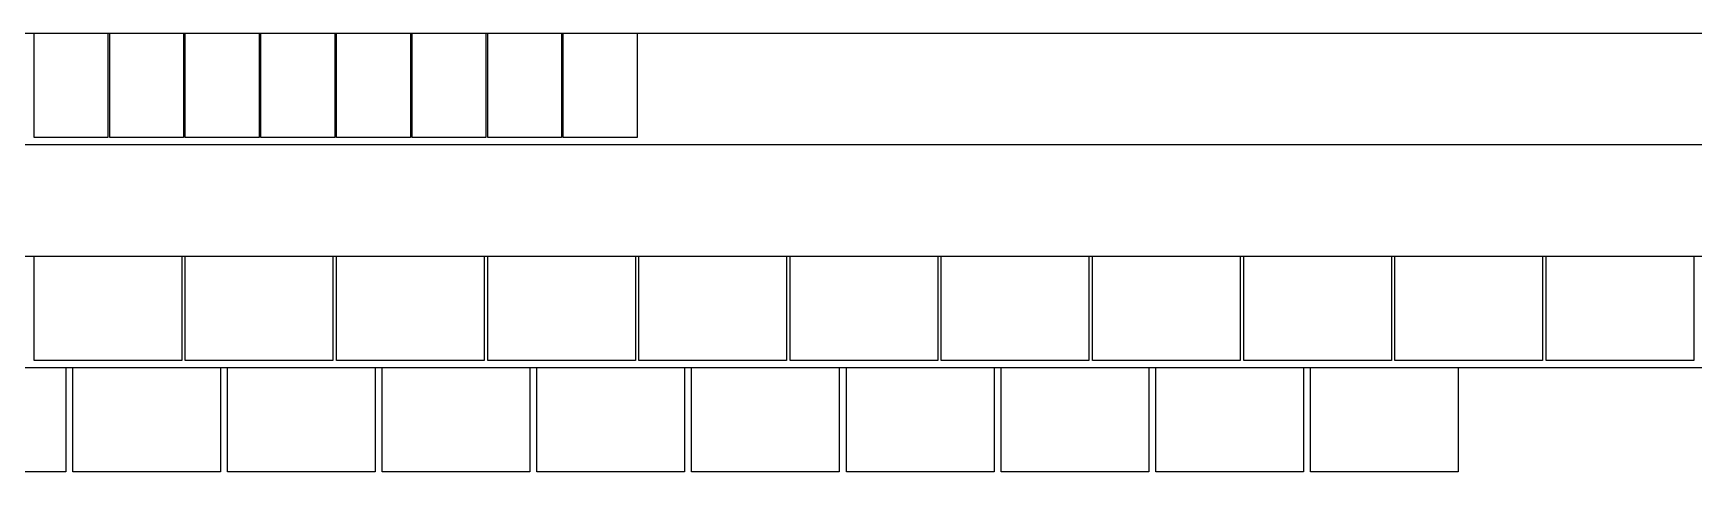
# Model space of a CAD drawing. Header units: millimetres. Extents: x -403105 to 8598000, y -894400 to 0.
# Drawn here: x 945500 to 1890000, y -894400 to -644800 of the extents above; entities that cross this region are included whole.
import ezdxf

# ---------------------------------------------------------------- set-up
doc = ezdxf.new("R2010")
doc.units = ezdxf.units.MM
doc.layers.get('Defpoints').update_dxf_attribs({"color": 6})
doc.layers.add('print', color=5, linetype='Continuous')

msp = doc.modelspace()

# ---------------------------------------------------------------- linework, layer by layer
at = {"layer": 'Defpoints'}
for p in [(0, 0), (0, -63400), (0, -581400), (0, -644800), (0, -708200), (0, -771600), (0, -835000)]:
    msp.add_xline(p, (1, 0), dxfattribs=at)
at = {"layer": 'print'}
for points in [[(946000, -644800), (988000, -644800), (988000, -704200), (946000, -704200)], [(989000, -644800), (1031000, -644800), (1031000, -704200), (989000, -704200)], [(1032000, -644800), (1074000, -644800), (1074000, -704200), (1032000, -704200)], [(1075000, -644800), (1117000, -644800), (1117000, -704200), (1075000, -704200)], [(1118000, -644800), (1160000, -644800), (1160000, -704200), (1118000, -704200)], [(1161000, -644800), (1203000, -644800), (1203000, -704200), (1161000, -704200)], [(1204000, -644800), (1246000, -644800), (1246000, -704200), (1204000, -704200)], [(1247000, -644800), (1289000, -644800), (1289000, -704200), (1247000, -704200)], [(1030000, -831000), (946000, -831000), (946000, -771600), (1030000, -771600)], [(1116000, -831000), (1032000, -831000), (1032000, -771600), (1116000, -771600)], [(1202000, -831000), (1118000, -831000), (1118000, -771600), (1202000, -771600)], [(1288000, -831000), (1204000, -831000), (1204000, -771600), (1288000, -771600)], [(1374000, -831000), (1290000, -831000), (1290000, -771600), (1374000, -771600)], [(1460000, -831000), (1376000, -831000), (1376000, -771600), (1460000, -771600)], [(1546000, -831000), (1462000, -831000), (1462000, -771600), (1546000, -771600)], [(1632000, -831000), (1548000, -831000), (1548000, -771600), (1632000, -771600)], [(1718000, -831000), (1634000, -831000), (1634000, -771600), (1718000, -771600)], [(1804000, -831000), (1720000, -831000), (1720000, -771600), (1804000, -771600)], [(1890000, -831000), (1806000, -831000), (1806000, -771600), (1890000, -771600)], [(964000, -894400), (880000, -894400), (880000, -835000), (964000, -835000)], [(1052000, -894400), (968000, -894400), (968000, -835000), (1052000, -835000)], [(1140000, -894400), (1056000, -894400), (1056000, -835000), (1140000, -835000)], [(1228000, -894400), (1144000, -894400), (1144000, -835000), (1228000, -835000)], [(1316000, -894400), (1232000, -894400), (1232000, -835000), (1316000, -835000)], [(1404000, -894400), (1320000, -894400), (1320000, -835000), (1404000, -835000)], [(1492000, -894400), (1408000, -894400), (1408000, -835000), (1492000, -835000)], [(1580000, -894400), (1496000, -894400), (1496000, -835000), (1580000, -835000)], [(1668000, -894400), (1584000, -894400), (1584000, -835000), (1668000, -835000)], [(1756000, -894400), (1672000, -894400), (1672000, -835000), (1756000, -835000)]]:
    msp.add_lwpolyline(points, close=True, dxfattribs=at)

doc.saveas('drawing.dxf')
